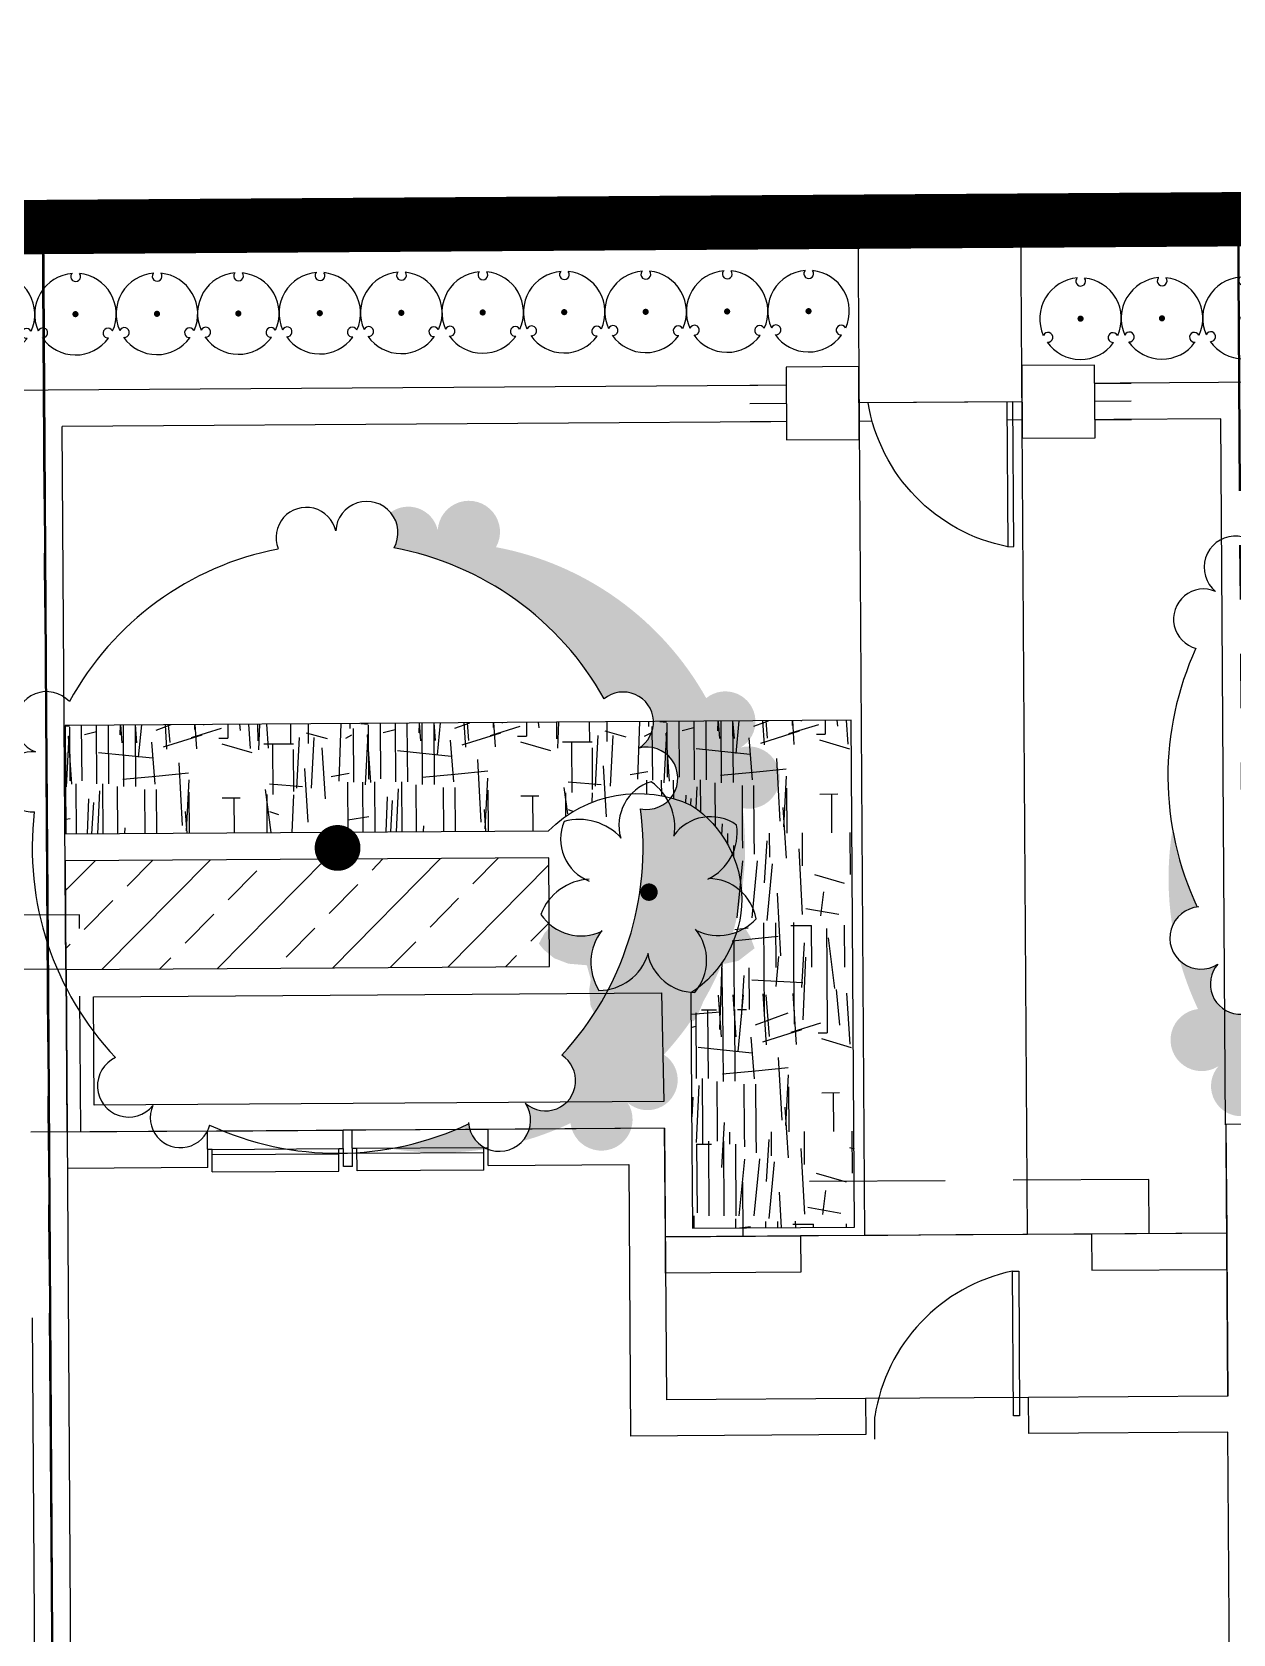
# Model space of a CAD drawing. Header units: feet. Extents: x 919634 to 928945, y 707022 to 708026.
# Drawn here: x 920471.44 to 920493.54, y 707571.84 to 707601.34 of the extents above; entities that cross this region are included whole.
import ezdxf

# ---------------------------------------------------------------- set-up
doc = ezdxf.new("R2010")
doc.units = ezdxf.units.FT
doc.header["$LTSCALE"] = 20
doc.header["$MEASUREMENT"] = 0
for name, pattern in [('PHANTOM2', [1.25, 0.625, -0.125, 0.125, -0.125, 0.125, -0.125]), ('Site Plan$0$HIDDEN2', [0.1875, 0.125, -0.0625]), ('Site Plan$0$PHANTOM2', [1.25, 0.625, -0.125, 0.125, -0.125, 0.125, -0.125])]:
    doc.linetypes.add(name, pattern=pattern)
doc.layers.add('-u-site-propline', color=7, linetype='PHANTOM2', true_color=0xd10000)
for name, color, linetype in [('-u-site-xref', 7, 'Continuous'), ('LK-SHRB-035M', 4, 'Continuous'), ('LK-SHRB-TRNK', 3, 'Continuous'), ('LP-SHRB', 7, 'Continuous'), ('Site Plan$0$-u-site-bldg-slab', 6, 'Continuous'), ('Site Plan$0$-u-site-bldg_interior', 252, 'Continuous'), ('Site Plan$0$-u-site-fence', 4, 'Site Plan$0$FENCELINE1'), ('Site Plan$0$-u-site-wall', 4, 'Continuous'), ('Site Plan$0$A-DOOR', 253, 'Continuous'), ('Site Plan$0$SP-BLDG-ROOF ABOVE', 4, 'Site Plan$0$HIDDEN2'), ('x-RL TH6-LP Block$0$L-002', 253, 'Continuous'), ('x-RL TH6-LP Block$0$LK-SHRB-035M', 253, 'Continuous'), ('x-RL TH6-LP Block$0$LK-SHRB-TRNK', 253, 'Continuous'), ('x-RL TH6-LP Block$0$LK-TREE-050M', 253, 'Continuous'), ('x-RL TH6-LP Block$0$LK-TREE-TRNK', 253, 'Continuous'), ('x-RL TH6-LP Block$0$LP-PATT-GRND', 253, 'Continuous'), ('x-RL TH6-LP Block$0$LP-PATT-SHAR', 253, 'Continuous'), ('x-RL TH6-LP Block$0$LP-SHAR-BRDR-CONT', 253, 'Continuous'), ('x-RL TH6-LP Block$0$LP-SHRB', 253, 'Continuous'), ('x-RL TH6-LP Block$0$LP-TREE', 253, 'Continuous')]:
    doc.layers.add(name, color=color, linetype=linetype)
for name, color, linetype, lineweight in [('Site Plan$0$SP-LOT LINES', 252, 'Site Plan$0$PHANTOM2', 40), ('Site Plan$0$SP-SIDEWALK', 2, 'Continuous', 25), ('SP-BUILDING-FOOTPRINT', 1, 'Continuous', 25)]:
    doc.layers.add(name, color=color, linetype=linetype, lineweight=lineweight)
for name, color, linetype, plot in [('x-RL TH6-LP Block$0$-u-site-no_plot', 253, 'Continuous', False), ('x-RL TH6-LP Block$0$LK-SHRB-SHAD', 253, 'Continuous', False), ('x-RL TH6-LP Block$0$LK-TREE-SHAD', 253, 'Continuous', False)]:
    doc.layers.add(name, color=color, linetype=linetype, plot=plot)
doc.layers.get('-u-site-xref').off()
doc.linetypes.add('Site Plan$0$FENCELINE1', pattern='A,0.25,-0.1,[133,ltypeshp.shx,S=0.1,R=0,X=-0.1,Y=0],-0.1,1', length=1.45)

# ---------------------------------------------------------------- blocks, each defined once
blk = doc.blocks.new('Site Plan$0$_Details_Kneewall&GATE')
at = {"layer": 'Site Plan$0$-u-site-fence'}
for p, q in [((-2.01, -0.67), (-1.34, -0.67)), ((0, -0.67), (3, -0.67)), ((0.167, -0.67), (2.833, -0.67)), ((4.34, -0.67), (5.01, -0.67))]:
    blk.add_line(p, q, dxfattribs=at)
blk.add_lwpolyline([(0.281, -3.334), (0.167, -3.334), (0.167, -0.67), (0.281, -0.67)], close=True, dxfattribs=at)
blk.add_arc((-0.368, -0.158), 3.242, 281.5467, 350.9125, dxfattribs=at)
at = {"layer": 'Site Plan$0$-u-site-wall'}
for p, q in [((-1.34, -0.335), (-2.01, -0.335)), ((4.34, -0.335), (5.01, -0.335)), ((-1.34, -1.005), (-2.01, -1.005)), ((4.34, -1.005), (5.01, -1.005))]:
    blk.add_line(p, q, dxfattribs=at)
for points in [[(-1.34, 0), (0, 0), (0, -1.34), (-1.34, -1.34)], [(3, 0), (4.34, 0), (4.34, -1.34), (3, -1.34)]]:
    blk.add_wipeout(points).dxf.layer = 'Site Plan$0$-u-site-wall'
for points in [[(-1.34, 0), (0, 0), (0, -1.34), (-1.34, -1.34)], [(3, 0), (4.34, 0), (4.34, -1.34), (3, -1.34)]]:
    blk.add_lwpolyline(points, close=True, dxfattribs=at)
blk = doc.blocks.new('Site Plan$0$_Details_TH6_wall')
at = {"layer": 'Site Plan$0$-u-site-wall'}
for p, q in [((124.919, 11.822, 0), (106.259, 11.701, 0)), ((103.26, 11.681, 0), (84.927, 11.562, 0)), ((103.502, 11.013, 0), (88.591, 10.915, 0)), ((88.656, 0.913, 0), (88.591, 10.915, 0)), ((109.921, 11.055, 0), (105.983, 11.029, 0)), ((110.005, -1.948, 0), (109.921, 11.055, 0))]:
    blk.add_line(p, q, dxfattribs=at)
at = {"layer": 'Site Plan$0$-u-site-wall', "xscale": -1, "rotation": 0.3736111111012083}
blk.add_blockref('Site Plan$0$_Details_Kneewall&GATE', (106.257, 12.036, 0), dxfattribs=at)
blk = doc.blocks.new('*U239')
at = {"layer": 'Site Plan$0$A-DOOR'}
blk.add_lwpolyline([(-28.62, -31.97), (-30, -31.97), (-30, 0), (-28.62, 0)], close=True, dxfattribs=at)
blk.add_arc((-36.41, 6.14), 38.9, 281.5467, 350.9125, dxfattribs=at)
blk = doc.blocks.new('Site Plan')
at = {"layer": 'Site Plan$0$-u-site-bldg-slab'}
blk.add_line((920489.782, 707576.196, 0), (920486.782, 707576.177, 0), dxfattribs=at)
at = {"layer": 'Site Plan$0$-u-site-bldg_interior'}
for p, q in [((920472.064, 707584.081, 0), (920469.397, 707584.064, 0)), ((920472.064, 707584.081, 0), (920472.37, 707537.082, 0)), ((920474.666, 707581.098, 0), (920471.417, 707581.077, 0)), ((920474.666, 707581.098, 0), (920477.166, 707581.114, 0)), ((920474.671, 707580.431, 0), (920474.666, 707581.098, 0)), ((920477.333, 707581.115, 0), (920477.166, 707581.114, 0)), ((920477.171, 707580.448, 0), (920477.166, 707581.114, 0)), ((920479.833, 707581.132, 0), (920477.333, 707581.115, 0)), ((920477.337, 707580.449, 0), (920477.333, 707581.115, 0)), ((920483.083, 707581.153, 0), (920479.833, 707581.132, 0)), ((920479.837, 707580.465, 0), (920479.833, 707581.132, 0)), ((920483.083, 707581.153, 0), (920483.116, 707576.153, 0)), ((920493.449, 707576.22, 0), (920493.418, 707580.887, 0)), ((920474.752, 707580.762, 0), (920474.669, 707580.761, 0)), ((920474.752, 707580.762, 0), (920477.085, 707580.777, 0)), ((920474.755, 707580.348, 0), (920474.752, 707580.762, 0)), ((920474.753, 707580.669, 0), (920477.086, 707580.684, 0)), ((920477.085, 707580.777, 0), (920477.169, 707580.777, 0)), ((920477.088, 707580.364, 0), (920477.085, 707580.777, 0)), ((920477.419, 707580.779, 0), (920477.335, 707580.778, 0)), ((920479.752, 707580.794, 0), (920477.419, 707580.779, 0)), ((920477.421, 707580.366, 0), (920477.419, 707580.779, 0)), ((920479.752, 707580.702, 0), (920477.419, 707580.686, 0)), ((920479.752, 707580.794, 0), (920479.835, 707580.795, 0)), ((920479.755, 707580.381, 0), (920479.752, 707580.794, 0)), ((920474.671, 707580.431, 0), (920472.088, 707580.414, 0)), ((920474.755, 707580.348, 0), (920477.088, 707580.364, 0)), ((920477.337, 707580.449, 0), (920477.171, 707580.448, 0)), ((920479.755, 707580.381, 0), (920477.421, 707580.366, 0)), ((920479.837, 707580.465, 0), (920482.421, 707580.482, 0)), ((920482.421, 707580.482, 0), (920482.453, 707575.482, 0)), ((920493.425, 707579.879, 0), (920493.449, 707576.22, 0)), ((920471.439, 707577.66, 0), (920471.657, 707544.28, 0)), ((920486.782, 707576.177, 0), (920483.116, 707576.153, 0)), ((920486.782, 707576.177, 0), (920486.786, 707575.51, 0)), ((920493.449, 707576.22, 0), (920489.782, 707576.196, 0)), ((920489.786, 707575.53, 0), (920489.782, 707576.196, 0)), ((920486.954, 707575.428, 0), (920486.951, 707575.841, 0)), ((920486.786, 707575.51, 0), (920482.453, 707575.482, 0)), ((920493.453, 707575.554, 0), (920489.786, 707575.53, 0)), ((920493.837, 707516.638, 0), (920493.453, 707575.554, 0))]:
    blk.add_line(p, q, dxfattribs=at)
at = {"layer": 'Site Plan$0$-u-site-bldg_interior', "elevation": 0}
blk.add_lwpolyline([(920494.083, 707581.225), (920493.416, 707581.22), (920493.42, 707580.554)], dxfattribs=at)
for points in [[(920485.589, 707578.502), (920483.1, 707578.486), (920483.096, 707579.153), (920485.584, 707579.169)], [(920490.945, 707578.537), (920493.433, 707578.554), (920493.429, 707579.22), (920490.941, 707579.204)]]:
    blk.add_lwpolyline(points, close=True, dxfattribs=at)
at = {"layer": 'Site Plan$0$SP-BLDG-ROOF ABOVE'}
blk.add_line((920490.941, 707579.204, 0), (920485.584, 707579.169, 0), dxfattribs=at)
at = {"layer": 'Site Plan$0$SP-BLDG-ROOF ABOVE', "elevation": 0}
for points in [[(920472.333, 707581.083), (920472.311, 707585.083), (920461.474, 707585.012), (920461.5, 707581.012)], [(920492.003, 707579.211), (920491.997, 707580.211), (920484.515, 707580.162), (920484.522, 707579.162)]]:
    blk.add_lwpolyline(points, dxfattribs=at)
at = {"layer": 'Site Plan$0$SP-LOT LINES', "ltscale": 0.4, "elevation": 0}
for points in [[(920515.973, 707598.034), (920383.303, 707597.166), (920383.923, 707503.168)], [(920471.636, 707597.744), (920472.256, 707503.747)]]:
    blk.add_lwpolyline(points, dxfattribs=at)
for points in [[(920449.641, 707597.602), (920471.641, 707597.745), (920472.254, 707503.747), (920450.255, 707503.604)], [(920471.641, 707597.745), (920493.641, 707597.889), (920494.254, 707503.891), (920472.254, 707503.747)]]:
    blk.add_lwpolyline(points, close=True, dxfattribs=at)
at = {"layer": 'Site Plan$0$SP-SIDEWALK', "elevation": 0}
blk.add_lwpolyline([(920489.641, 707597.863), (920486.641, 707597.843), (920486.762, 707579.184), (920489.762, 707579.204)], close=True, dxfattribs=at)
at = {"layer": 'Site Plan$0$-u-site-bldg_interior', "xscale": 0.08333333333333331, "yscale": 0.08333333333333331, "zscale": 0.08333333333333331, "rotation": 180.3738798169186}
blk.add_blockref('*U239', (920487.118, 707575.842, 0), dxfattribs=at)
at = {"layer": 'Site Plan$0$-u-site-wall', "rotation": 0.0003086165927130514}
blk.add_blockref('Site Plan$0$_Details_TH6_wall', (920383.401, 707583.16, 0), dxfattribs=at)
blk = doc.blocks.new('x-RL TH6-LP Block$0$TREE-SIMP-021')
at = {"layer": 'x-RL TH6-LP Block$0$LK-TREE-SHAD'}
h = blk.add_hatch(color=256, dxfattribs=at)
edge = h.paths.add_edge_path()
edge.add_arc((0.167, 0), 0.5, 260.3866, 278.5936)
edge.add_arc((0.2619, -0.4475), 0.051, 186.3524, 246.6513, ccw=False)
edge.add_arc((0, 0), 0.5, 279.6134, 294.9897, ccw=False)
edge = h.paths.add_edge_path()
edge.add_arc((0.167, 0), 0.5, 285.3581, 294.9897, ccw=False)
edge.add_arc((0.2619, -0.4475), 0.051, 317.3005, 392.4177)
edge.add_arc((0.3378, -0.3833), 0.0494, 228.3744, 416.8574)
edge.add_arc((0, 0), 0.5, 316.8519, 366.9897)
edge.add_arc((0.5066, 0.1108), 0.051, 258.3524, 464.4177)
edge.add_arc((0.4689, 0.2028), 0.0494, 300.3744, 488.8574)
edge.add_arc((0, 0), 0.5, 28.8519, 78.9897)
edge.add_arc((0.0512, 0.516), 0.051, 330.3524, 399.9472)
edge.add_arc((0.119, 0.5086), 0.0494, 12.3744, 125.5951, ccw=False)
edge.add_arc((0.2182, 0.516), 0.051, -29.6476, 176.4177, ccw=False)
edge.add_arc((0.167, 0), 0.5, 28.8519, 78.9897, ccw=False)
edge.add_arc((0.6359, 0.2028), 0.0494, -59.6256, 128.8574, ccw=False)
edge.add_arc((0.6736, 0.1108), 0.051, -101.6476, 104.4177, ccw=False)
edge.add_arc((0.167, 0), 0.5, -43.1481, 6.9897, ccw=False)
edge.add_arc((0.5048, -0.3833), 0.0494, -131.6256, 56.8574, ccw=False)
edge.add_arc((0.4289, -0.4475), 0.051, -173.6476, 32.4177, ccw=False)
at = {"layer": 'x-RL TH6-LP Block$0$LK-TREE-050M'}
for centre, radius, start, end in [((-0.048, 0.5086), 0.0494, 12.3744, 201.2618), ((0.0512, 0.516), 0.051, 330.3524, 176.4177), ((-0.0038, 0.0031), 0.4952, 100.5016, 151.0925), ((0, 0), 0.5, 28.8519, 78.9897), ((-0.475, 0.2081), 0.051, 42.4333, 248.4177), ((0.4689, 0.2028), 0.0494, 300.3744, 129.2618), ((-0.4986, 0.1115), 0.0494, 84.3744, 273.2618), ((0.5066, 0.1108), 0.051, 258.3524, 104.4177), ((0, 0), 0.5, 172.8519, 222.9897), ((0, 0), 0.5, 316.8519, 6.9897), ((-0.3447, -0.3874), 0.051, 114.3524, 320.4177), ((0.3378, -0.3833), 0.0494, 228.3744, 57.2618), ((-0.2601, -0.4397), 0.0494, 156.3744, 345.2618), ((0.2619, -0.4475), 0.051, 183.854, 32.4177), ((0, 0), 0.5, 244.8519, 294.9897)]:
    blk.add_arc(centre, radius, start, end, dxfattribs=at)
at = {"layer": 'x-RL TH6-LP Block$0$LK-TREE-TRNK', "const_width": 0.0375}
blk.add_lwpolyline([(-0.0188, 0, 1), (0.0187, 0, 1)], format="xyb", close=True, dxfattribs=at)
blk = doc.blocks.new('x-RL TH6-LP Block$0$SHRUB-TROP-021')
at = {"layer": 'x-RL TH6-LP Block$0$LK-SHRB-SHAD'}
blk.add_hatch(color=256, dxfattribs=at).paths.add_polyline_path([(0.5681, 0.1818), (0.5597, 0.1657, -0.120302), (0.4857, 0.057), (0.4766, 0.046), (0.4678, 0.0422, -0.109158), (0.3592, -0.0079), (0.3635, -0.0103, -0.108552), (0.4722, -0.0777), (0.4989, -0.0998), (0.5128, -0.1268, -0.144436), (0.5623, -0.288), (0.5631, -0.2925), (0.5112, -0.3196), (0.4827, -0.3252, -0.037199), (0.4387, -0.3337), (0.4222, -0.3369), (0.4103, -0.3357, -0.078012), (0.3176, -0.3234), (0.2937, -0.3196), (0.2673, -0.3034, -0.036485), (0.2296, -0.2807), (0.2371, -0.3095, -0.018135), (0.2422, -0.3289), (0.2443, -0.3369), (0.2445, -0.3405, -0.054975), (0.2486, -0.4012), (0.2492, -0.411), (0.247, -0.4207, -0.054333), (0.2338, -0.4793), (0.2319, -0.4876), (0.2279, -0.4949, -0.055591), (0.1983, -0.5488), (0.1899, -0.5642), (0.2319, -0.6012), (0.2912, -0.6334), (0.3259, -0.6062), (0.3753, -0.5469), (0.4074, -0.4654), (0.4173, -0.3592), (0.4989, -0.3369), (0.5582, -0.3468), (0.6496, -0.3394), (0.7312, -0.2999), (0.7238, -0.2431), (0.6793, -0.1393), (0.6076, -0.0627), (0.5236, -0.0183), (0.6027, 0.0089), (0.6694, 0.0633), (0.7213, 0.1374), (0.7411, 0.2535), (0.6941, 0.2806), (0.6299, 0.3078), (0.5409, 0.3152), (0.4915, 0.3449), (0.4148, 0.3498), (0.4124, 0.4387), (0.3975, 0.5104), (0.3259, 0.6042), (0.2591, 0.5795), (0.2097, 0.5499), (0.2319, 0.5104), (0.2368, 0.4892, -0.111279), (0.249, 0.3612), (0.2492, 0.3523), (0.2459, 0.342, -0.060004), (0.2244, 0.2754), (0.2235, 0.2728, -0.073716), (0.2969, 0.3118), (0.2987, 0.3128), (0.3008, 0.3131, -0.202635), (0.521, 0.2969), (0.5335, 0.293), (0.5755, 0.2633), (0.5753, 0.2607, -0.002353), (0.5773, 0.2589, -0.055881), (0.5695, 0.1977)])
at = {"layer": 'x-RL TH6-LP Block$0$LK-SHRB-035M'}
for centre, radius, start, end in [((0.205, 0.336), 0.2814, 99.81236, 178.80392), ((-0.0412, 0.3982), 0.2925, 334.32017, 47.34072), ((-0.1695, 0.3541), 0.2609, 144.5008, 233.98173), ((-0.3405, 0.2125), 0.296, 25.25544, 98.06172), ((0.3917, 0.0445), 0.2836, 49.13243, 128.6056), ((0.3001, 0.2629), 0.2772, 280.40992, 359.18055), ((-0.372, -0.1723), 0.3232, 80.77017, 144.12422), ((-0.3819, 0.093), 0.2631, 196.76325, 285.67348), ((0.2643, -0.2912), 0.298, 0.13435, 72.07681), ((-0.0934, -0.4002), 0.3267, 131.7923, 194.95085), ((-0.0286, -0.3892), 0.2774, 303.20154, 25.5324), ((0.4033, -0.0342), 0.3016, 232.01901, 301.80667), ((-0.3066, -0.2466), 0.2589, 246.71003, 338.3842), ((0.2361, -0.3298), 0.3126, 182.18542, 248.85322)]:
    blk.add_arc(centre, radius, start, end, dxfattribs=at)
at = {"layer": 'x-RL TH6-LP Block$0$LK-SHRB-TRNK', "const_width": 0.05}
blk.add_lwpolyline([(-0.0227, 0.0105, 1), (0.0227, -0.0105, 1)], format="xyb", close=True, dxfattribs=at)
blk = doc.blocks.new('x-RL TH6-LP Block', base_point=(1241.699, -21.829))
at = {"layer": 'x-RL TH6-LP Block$0$LP-PATT-GRND'}
h = blk.add_hatch(dxfattribs=at)
h.set_pattern_fill('LFX-WAVE', color=256, scale=5.5, angle=180, pattern_type=2)
h.set_pattern_definition([(90, (922355.499, 708433.936), (-5.5, 5.5), [1.045, -4.455]), (90, (922355.224, 708433.826), (-5.5, 5.5), [1.1, -4.4]), (93.1798, (922355.77413, 708433.9912), (-5.499950732795, 93.50000276485), [0.991529, -98.1611345]), (90, (922355.004, 708433.771), (-5.5, 5.5), [1.155, -4.345]), (90, (922354.729, 708433.661), (-5.5, 5.5), [1.265, -4.235]), (90, (922354.509, 708433.606), (-5.5, 5.5), [1.375, -4.125]), (90, (922354.234, 708433.606), (-5.5, 5.5), [1.375, -4.125]), (90, (922354.014, 708433.661), (-5.5, 5.5), [1.32, -4.18]), (87.6141, (922353.73913, 708433.71619), (-6.74526e-06, 5.499999702583), [1.321144, -130.793388]), (87.3974, (922353.46413, 708433.82619), (1.880106e-06, 5.50000261092), [1.2112485, -119.913684]), (92.7263, (922353.24413, 708433.93619), (-5.4999780975, 110.000001622354), [1.156309, -114.474569]), (83.991, (922352.85913, 708434.0462), (5.49999624615, 54.99999862998), [1.050775, -104.0265765]), (83.6598, (922352.58413, 708434.1012), (-1.63716e-06, 5.50000173822), [0.996094, -48.8085235]), (97.125, (922350.6041, 708434.1012), (-5.4999905504, 38.50000208915), [0.8868475, -43.4555715]), (86.4237, (922350.76913, 708434.1562), (-1.58436e-06, 5.50000221566), [0.881716, -87.2899885]), (270, (922351.099, 708435.091), (5.5, -5.5), [0.88, -4.62]), (83.6598, (922352.30913, 708434.1562), (-1.63716e-06, 5.50000173822), [0.996094, -48.8085235]), (86.6335, (922352.03413, 708434.2112), (3.77604e-06, 5.49999794399), [0.936617, -92.7250115]), (86.4237, (922351.75913, 708434.2662), (-1.58436e-06, 5.50000221566), [0.881716, -87.2899885]), (90, (922351.484, 708434.266), (-5.5, 5.5), [0.88, -4.62]), (273.3665, (922355.55413, 708435.9162), (5.50006029845, -87.99999627083), [0.936617, -92.7250115]), (270, (922355.279, 708435.916), (5.5, -5.5), [0.99, -4.51]), (270, (922355.004, 708435.916), (5.5, -5.5), [0.99, -4.51]), (270, (922354.784, 708435.916), (5.5, -5.5), [0.935, -4.565]), (273.3665, (922354.56413, 708435.9162), (5.50006029845, -87.99999627083), [0.936617, -92.7250115]), (273.3665, (922354.23413, 708435.9162), (5.50006029845, -87.99999627083), [0.936617, -92.7250115]), (270, (922354.014, 708435.916), (5.5, -5.5), [0.88, -4.62]), (273.5763, (922353.73913, 708435.9162), (5.49994894532, -82.50000359884), [0.881716, -87.2899885]), (270, (922353.464, 708435.916), (5.5, -5.5), [0.825, -4.675]), (270, (922353.244, 708435.916), (5.5, -5.5), [0.825, -4.675]), (270, (922352.914, 708435.916), (5.5, -5.5), [0.825, -4.675]), (273.3665, (922350.60413, 708435.9162), (5.50006029845, -87.99999627083), [0.936617, -92.7250115]), (270, (922350.824, 708435.916), (5.5, -5.5), [0.77, -4.73]), (90, (922351.154, 708435.091), (-5.5, 5.5), [0.825, -4.675]), (270, (922351.429, 708435.916), (5.5, -5.5), [0.825, -4.675]), (85.9144, (922351.70413, 708435.1462), (-1.2189e-06, 5.50000162715), [0.7719635, -76.424216]), (270, (922351.979, 708435.916), (5.5, -5.5), [0.77, -4.73]), (90, (922352.309, 708435.201), (-5.5, 5.5), [0.715, -4.785]), (270, (922352.584, 708435.916), (5.5, -5.5), [0.77, -4.73]), (84.2894, (922355.60913, 708433.4412), (-9.8306e-07, 5.4999991128), [0.5527445, -54.7215735]), (82.875, (922355.3341, 708433.4412), (-2.93376e-06, 5.5000008539), [0.4434265, -43.8989925]), (90, (922355.114, 708433.441), (-5.5, 5.5), [0.33, -5.17]), (90, (922354.894, 708433.441), (-5.5, 5.5), [0.275, -5.225]), (90, (922350.659, 708433.441), (-5.5, 5.5), [0.715, -4.785]), (270, (922350.934, 708434.211), (5.5, -5.5), [0.77, -4.73]), (90, (922351.319, 708433.441), (-5.5, 5.5), [0.825, -4.675]), (270, (922351.594, 708434.266), (5.5, -5.5), [0.825, -4.675]), (90, (922351.869, 708433.441), (-5.5, 5.5), [0.77, -4.73]), (274.0856, (922352.14413, 708434.2112), (5.49997872795, -71.50000081958), [0.7719635, -76.424216]), (90, (922354.619, 708433.441), (-5.5, 5.5), [0.22, -5.28]), (270, (922354.344, 708433.606), (5.5, -5.5), [0.165, -5.335]), (90, (922354.124, 708433.441), (-5.5, 5.5), [0.22, -5.28]), (90, (922353.849, 708433.441), (-5.5, 5.5), [0.275, -5.225]), (274.7636, (922352.41913, 708434.1012), (5.49995342964, -60.50000520476), [0.662288, -65.5664845]), (90, (922352.749, 708433.441), (-5.5, 5.5), [0.605, -4.895]), (264.2894, (922353.07913, 708433.9912), (9.8306e-07, -5.4999991128), [0.5527445, -54.7215735]), (90, (922353.354, 708433.441), (-5.5, 5.5), [0.44, -5.06]), (270, (922353.629, 708433.826), (5.5, -5.5), [0.385, -5.115]), (90, (922355.499, 708436.961), (-5.5, 5.5), [0.99, -4.51]), (90, (922355.224, 708436.906), (-5.5, 5.5), [0.99, -4.51]), (93.3665, (922355.77413, 708437.0712), (-5.50006029845, 87.99999627083), [0.936617, -92.7250115]), (90, (922355.004, 708436.796), (-5.5, 5.5), [1.1, -4.4]), (90, (922354.729, 708436.741), (-5.5, 5.5), [1.21, -4.29]), (90, (922354.509, 708436.686), (-5.5, 5.5), [1.265, -4.235]), (90, (922354.234, 708436.631), (-5.5, 5.5), [1.375, -4.125]), (90, (922354.014, 708436.686), (-5.5, 5.5), [1.32, -4.18]), (87.6141, (922353.73913, 708436.74119), (-6.74526e-06, 5.499999702583), [1.321144, -130.793388]), (87.5104, (922353.46413, 708436.79619), (5.713687e-06, 5.499999076286), [1.2661935, -125.353316]), (92.7263, (922353.24413, 708436.96119), (-5.4999780975, 110.000001622354), [1.156309, -114.474569]), (83.991, (922352.85913, 708437.0712), (5.49999624615, 54.99999862998), [1.050775, -104.0265765]), (83.991, (922352.58413, 708437.0712), (5.49999624615, 54.99999862998), [1.050775, -104.0265765]), (96.7098, (922350.60413, 708437.1262), (-5.4999737359, 44.00000284278), [0.941446, -93.203385]), (86.6335, (922350.76913, 708437.1812), (3.77604e-06, 5.49999794399), [0.936617, -92.7250115]), (270, (922351.099, 708438.116), (5.5, -5.5), [0.77, -4.73]), (83.991, (922352.30913, 708437.1262), (5.49999624615, 54.99999862998), [1.050775, -104.0265765]), (86.6335, (922352.03413, 708437.2362), (3.77604e-06, 5.49999794399), [0.936617, -92.7250115]), (86.6335, (922351.75913, 708437.2362), (3.77604e-06, 5.49999794399), [0.936617, -92.7250115]), (90, (922351.484, 708437.236), (-5.5, 5.5), [0.935, -4.565]), (270, (922355.554, 708436.961), (5.5, -5.5), [1.045, -4.455]), (273.1798, (922355.22413, 708436.9062), (5.499950732795, -93.50000276485), [0.991529, -98.1611345]), (270, (922355.004, 708436.796), (5.5, -5.5), [0.88, -4.62]), (266.1859, (922354.83913, 708436.7412), (-2.41573e-06, -5.49999912986), [0.8268315, -81.8562965]), (274.3987, (922354.50913, 708436.6312), (5.49999095865, -65.99999894278), [0.717112, -70.9941155]), (270, (922354.234, 708436.631), (5.5, -5.5), [0.715, -4.785]), (270, (922354.014, 708436.631), (5.5, -5.5), [0.715, -4.785]), (270, (922353.739, 708436.686), (5.5, -5.5), [0.77, -4.73]), (270, (922353.464, 708436.796), (5.5, -5.5), [0.88, -4.62]), (273.3665, (922353.18913, 708436.8512), (5.50006029845, -87.99999627083), [0.936617, -92.7250115]), (270, (922352.914, 708436.961), (5.5, -5.5), [1.045, -4.455]), (272.6026, (922350.54913, 708437.12619), (5.50007805598, -115.49999625768), [1.2112485, -119.913684]), (270, (922350.824, 708437.236), (5.5, -5.5), [1.32, -4.18]), (90, (922351.154, 708435.916), (-5.5, 5.5), [1.32, -4.18]), (267.6141, (922351.48413, 708437.23619), (6.74526e-06, -5.499999702583), [1.321144, -130.793388]), (90, (922351.759, 708435.916), (-5.5, 5.5), [1.265, -4.235]), (267.5104, (922352.03413, 708437.18119), (-5.713687e-06, -5.499999076286), [1.2661935, -125.353316]), (90, (922352.309, 708435.916), (-5.5, 5.5), [1.21, -4.29]), (267.2737, (922352.63913, 708437.07119), (2.70514e-07, -5.499999204285), [1.156309, -114.474569]), (180, (922355.939, 708438.941), (-7e-16, -5.5), [0, -5.5]), (180, (922350.549, 708438.941), (-7e-16, -5.5), [0, -5.5]), (90, (922355.609, 708437.951), (-5.5, 5.5), [0.99, -4.51]), (90, (922355.334, 708437.951), (-5.5, 5.5), [0.99, -4.51]), (90, (922355.114, 708437.951), (-5.5, 5.5), [0.99, -4.51]), (94.0856, (922352.80413, 708438.1712), (-5.49997872795, 71.50000081958), [0.7719635, -76.424216]), (86.9872, (922354.83913, 708437.8962), (3.3229e-07, 5.500000985614), [1.0464465, -103.5981925]), (90, (922354.619, 708437.951), (-5.5, 5.5), [0.99, -4.51]), (270, (922354.344, 708438.941), (5.5, -5.5), [0.935, -4.565]), (90, (922353.849, 708438.061), (-5.5, 5.5), [0.88, -4.62]), (86.6335, (922354.06913, 708438.0062), (3.77604e-06, 5.49999794399), [0.936617, -92.7250115]), (270, (922353.629, 708438.941), (5.5, -5.5), [0.88, -4.62]), (86.1859, (922353.29913, 708438.1162), (2.41573e-06, 5.49999912986), [0.8268315, -81.8562965]), (270, (922353.024, 708438.941), (5.5, -5.5), [0.825, -4.675]), (274.0856, (922352.47413, 708438.9412), (5.49997872795, -71.50000081958), [0.7719635, -76.424216]), (270, (922352.199, 708438.941), (5.5, -5.5), [0.715, -4.785]), (94.0856, (922351.92413, 708438.1712), (-5.49997872795, 71.50000081958), [0.7719635, -76.424216]), (270, (922351.594, 708438.941), (5.5, -5.5), [0.77, -4.73]), (85.9144, (922351.26413, 708438.1712), (-1.2189e-06, 5.50000162715), [0.7719635, -76.424216]), (273.8141, (922350.93413, 708438.9412), (5.50003368186, -76.99999637795), [0.8268315, -81.8562965]), (86.4237, (922350.60413, 708438.0612), (-1.58436e-06, 5.50000221566), [0.881716, -87.2899885]), (197.1027, (922355.88413, 708437.0712), (-16.50000418552, -5.49998942995), [0.7480825, -74.060008]), (196.6992, (922355.16913, 708436.8512), (-16.50000502228, -5.49998962745), [0.5742165, -56.8474665]), (180, (922354.619, 708436.686), (-5.5, -5.5), [0.275, -5.225]), (194.0362, (922354.3441, 708436.6862), (-16.500003003, -5.4999893155), [0.2267705, -22.4503125]), (161.5651, (922354.1241, 708436.6312), (-5.4999988518, -6.426e-06), [0.1739265, -17.2186025]), (180, (922353.959, 708436.686), (-5.5, -5.5), [0.165, -5.335]), (156.8014, (922353.7941, 708436.6862), (-27.49999851867, 11.00000728896), [0.418869, -41.4678825]), (163.3008, (922353.40913, 708436.8512), (-38.50001030326, 10.99996868708), [0.5742165, -56.8474665]), (164.0546, (922352.8591, 708437.0162), (-22.0000006966, 5.49999939113), [0.4004055, -39.6401995]), (180, (922352.474, 708437.126), (-5.5, -5.5), [0.165, -5.335]), (170.5377, (922352.3091, 708437.1262), (-5.5000004247, -2.1318e-06), [0.6691025, -32.7860885]), (180, (922351.649, 708437.236), (-5.5, -5.5), [0.55, -4.95]), (189.4623, (922351.0991, 708437.2362), (-27.5000042553, -5.4999897656), [0.334554, -33.1206425]), (195.9454, (922350.7691, 708437.1812), (-16.49999910197, -5.50000353055), [0.4004055, -39.6401995]), (187.125, (922355.8841, 708438.0062), (-38.50000208915, -5.4999905504), [0.4434265, -43.8989925]), (185.7106, (922355.44413, 708437.9512), (-49.49999682923, -5.50000723066), [0.5527445, -54.7215735]), (171.2538, (922354.89413, 708437.8962), (-38.49999634996, 5.50002308382), [0.7234095, -71.6177935]), (173.6598, (922354.17913, 708438.0062), (-5.50000173822, -1.63716e-06), [0.996094, -48.8085235]), (174.8056, (922353.18913, 708438.1162), (-5.49999899555, -4.26878e-06), [0.607497, -60.1419885]), (161.5651, (922352.5841, 708438.1712), (-5.4999988518, -6.426e-06), [0.1739265, -17.2186025]), (180, (922352.419, 708438.226), (-5.5, -5.5), [0.33, -5.17]), (185.1944, (922352.08913, 708438.2262), (-55.00000368525, -5.49997373585), [0.607497, -60.1419885]), (185.1944, (922351.48413, 708438.1712), (-55.00000368525, -5.49997373585), [0.607497, -60.1419885]), (192.5288, (922350.87913, 708438.1162), (-22.0000026316, -5.49999617054), [0.5070725, -50.2004195]), (184.0856, (922355.88413, 708434.9812), (-71.50000081958, -5.49997872795), [0.7719635, -76.424216]), (176.6335, (922355.11413, 708434.9262), (-5.49999794399, 3.77604e-06), [0.936617, -92.7250115]), (173.2902, (922354.17913, 708434.9812), (-49.50000548763, 5.49996634684), [0.941446, -93.203385]), (168.6901, (922353.2441, 708435.0912), (-5.5000016033, -2.0386e-06), [0.280445, -27.7641595]), (180, (922352.969, 708435.146), (-5.5, -5.5), [0.385, -5.115]), (168.6901, (922352.5841, 708435.1462), (-5.5000016033, -2.0386e-06), [0.280445, -27.7641595]), (188.1301, (922352.3091, 708435.2012), (-32.99999877054, -5.499996457), [0.3889105, -38.5019635]), (185.1944, (922351.92413, 708435.1462), (-55.00000368525, -5.49997373585), [0.607497, -60.1419885]), (185.1944, (922351.31913, 708435.0912), (-55.00000368525, -5.49997373585), [0.607497, -60.1419885]), (189.4623, (922350.7141, 708435.0362), (-27.5000042553, -5.4999897656), [0.334554, -33.1206425]), (199.9831, (922355.88413, 708434.0462), (-44.00000362348, -16.49999699698), [0.6437585, -63.7320915]), (196.6992, (922355.27913, 708433.8262), (-16.50000502228, -5.49998962745), [0.5742165, -56.8474665]), (180, (922354.729, 708433.661), (-5.5, -5.5), [0.275, -5.225]), (206.5651, (922354.4541, 708433.6612), (-5.4999953687, -5.5000072017), [0.1229855, -12.1753885]), (165.9638, (922354.3441, 708433.6062), (-5.5000031673, -5.5066e-06), [0.2267705, -22.4503125]), (165.9638, (922354.1241, 708433.6612), (-5.5000031673, -5.5066e-06), [0.2267705, -22.4503125]), (164.0546, (922353.9041, 708433.7162), (-22.0000006966, 5.49999939113), [0.4004055, -39.6401995]), (163.3008, (922353.51913, 708433.8262), (-38.50001030326, 10.99996868708), [0.5742165, -56.8474665]), (164.0546, (922352.9691, 708433.9912), (-22.0000006966, 5.49999939113), [0.4004055, -39.6401995]), (161.5651, (922352.5841, 708434.1012), (-5.4999988518, -6.426e-06), [0.1739265, -17.2186025]), (169.6952, (922352.41913, 708434.1562), (-33.00000528466, 5.49997181545), [0.6149165, -60.876948]), (180, (922351.814, 708434.266), (-5.5, -5.5), [0.66, -4.84]), (194.0362, (922351.1541, 708434.2662), (-16.500003003, -5.4999893155), [0.2267705, -22.4503125]), (196.6992, (922350.93413, 708434.2112), (-16.50000502228, -5.49998962745), [0.5742165, -56.8474665])])
edge = h.paths.add_edge_path()
edge.add_line((1274.199, -3.322), (1271.214, -3.322))
edge.add_line((1271.214, -3.322), (1271.214, -12.655))
edge.add_line((1271.214, -12.655), (1285.684, -12.655))
edge.add_line((1285.684, -12.655), (1285.684, -10.655))
edge.add_line((1285.684, -10.655), (1276.801, -10.655))
edge.add_arc((1275.16, -8.994), 2.335, 244.7634, 314.648, ccw=False)
edge.add_arc((1275.318, -9.392), 2.066, 122.7716, 236.0611, ccw=False)
edge.add_line((1274.199, -7.655), (1274.199, -5.655))
edge.add_line((1274.199, -5.655), (1274.199, -3.322))
at = {"layer": 'x-RL TH6-LP Block$0$LP-PATT-SHAR'}
h = blk.add_hatch(dxfattribs=at)
h.set_pattern_fill('ANSI33', color=256, scale=6)
h.set_pattern_definition([(45, (922360.8537, 708438.151), (-1.0606601718, 1.0606601718), []), (45, (922361.9144, 708438.151), (-1.0606601718, 1.0606601718), [0.75, -0.375])])
h.paths.add_polyline_path([(1285.703, -8.158), (1276.796, -8.155), (1276.796, -10.155), (1285.703, -10.158)])
at = {"layer": 'x-RL TH6-LP Block$0$-u-site-no_plot'}
blk.add_line((1241.699, -21.829), (1374.366, -21.829), dxfattribs=at)
at = {"layer": 'x-RL TH6-LP Block$0$L-002'}
blk.add_lwpolyline([(1274.199, -3.322), (1271.214, -3.322), (1271.214, -12.655), (1285.684, -12.655), (1285.684, -10.655), (1276.801, -10.655, -0.314746), (1274.164, -11.106, -0.538948), (1274.199, -7.655), (1274.199, -5.655)], format="xyb", close=True, dxfattribs=at)
at = {"layer": 'x-RL TH6-LP Block$0$LP-SHAR-BRDR-CONT'}
for points in [[(1285.199, -7.655), (1274.739, -7.655), (1274.711, -5.655), (1285.199, -5.655)], [(1285.703, -8.158), (1276.796, -8.155), (1276.796, -10.155), (1285.703, -10.158)]]:
    blk.add_lwpolyline(points, close=True, dxfattribs=at)
at = {"layer": 'x-RL TH6-LP Block$0$LP-SHRB', "xscale": 3.208701422234525, "yscale": 3.208701422234525, "zscale": 3.208701422234525, "rotation": 90}
blk.add_blockref('x-RL TH6-LP Block$0$SHRUB-TROP-021', (1274.959, -9.513, 0), dxfattribs=at)
at = {"layer": 'x-RL TH6-LP Block$0$LP-TREE', "xscale": 11.24595552882447, "yscale": 11.24595552882447}
for p, zscale, rotation in [((1259.77, -11.548, -0.001), 13.08037563701798, 90), ((1280.685, -10.365), 9.733612224634927, 180)]:
    blk.add_blockref('x-RL TH6-LP Block$0$TREE-SIMP-021', p, dxfattribs=dict(at, zscale=zscale, rotation=rotation))
blk = doc.blocks.new('SHRUB-LRG-020')
at = {"layer": 'LK-SHRB-035M'}
for centre, radius, start, end in [((0, 0), 0.5, 94.3498, 204.1975), ((0.002, 0.46), 0.06, 145.5617, 37.3741), ((0, 0), 0.5, 335.6607, 84.3619), ((-0.4, -0.229), 0.06, 265.5617, 157.3741), ((0.398, -0.232), 0.06, 25.5617, 277.3741), ((0, 0), 0.5, 215.058, 323.9795)]:
    blk.add_arc(centre, radius, start, end, dxfattribs=at)
at = {"layer": 'LK-SHRB-TRNK', "const_width": 0.0375}
blk.add_lwpolyline([(-0.019, 0, 1), (0.019, 0, 1)], format="xyb", close=True, dxfattribs=at)

msp = doc.modelspace()

# ---------------------------------------------------------------- block references
at = {"layer": '-u-site-xref'}
msp.add_blockref('Site Plan', (0, 0), dxfattribs=at)

# ---------------------------------------------------------------- next in the draw order: linework, layer by layer
at = {"layer": '-u-site-propline', "const_width": 1}
msp.add_lwpolyline([(920947, 707545.92), (920946.201, 707600.835), (920548.473, 707598.249), (920114.576, 707595.417), (920115.105, 707522.895), (920102.967, 707404.748), (920105.543, 707051.813), (920991.697, 707057.367), (920991.473, 707093.125), (921085.439, 707093.799), (921082.202, 707546.78)], close=True, dxfattribs=at)
at = {"layer": 'SP-BUILDING-FOOTPRINT', "elevation": 0}
msp.add_lwpolyline([(920516.305, 707547.202), (920516.095, 707579.368), (920516.095, 707579.368), (920516.056, 707585.368), (920506.39, 707585.305), (920506.416, 707581.305), (920493.416, 707581.22), (920493.429, 707579.22), (920483.096, 707579.153), (920483.083, 707581.153), (920472.083, 707581.081), (920472.064, 707584.081), (920461.73, 707584.014), (920461.75, 707581.014), (920437.598, 707580.856), (920437.578, 707583.856), (920427.398, 707583.789), (920427.417, 707580.79), (920416.417, 707580.718), (920416.431, 707578.718), (920406.098, 707578.65)], dxfattribs=at)

# ---------------------------------------------------------------- next in the draw order: block references
at = {"layer": '-u-site-xref', "rotation": 180.3750210479411}
msp.add_blockref('x-RL TH6-LP Block', (920515.973, 707598.033, 0), dxfattribs=at)
at = {"layer": 'LP-SHRB', "xscale": 1.502163410681632, "yscale": 1.502163410681632, "zscale": 1.502163410681632}
for p in [(920470.738, 707596.137, 0), (920472.237, 707596.143, 0), (920473.737, 707596.149, 0), (920475.236, 707596.155, 0), (920476.735, 707596.161, 0), (920478.235, 707596.167, 0), (920479.734, 707596.174, 0), (920481.234, 707596.18, 0), (920482.733, 707596.186, 0), (920484.233, 707596.192, 0), (920485.732, 707596.198, 0), (920490.739, 707596.06, 0), (920492.238, 707596.066, 0), (920493.738, 707596.073, 0)]:
    msp.add_blockref('SHRUB-LRG-020', p, dxfattribs=at)

doc.saveas('drawing.dxf')
